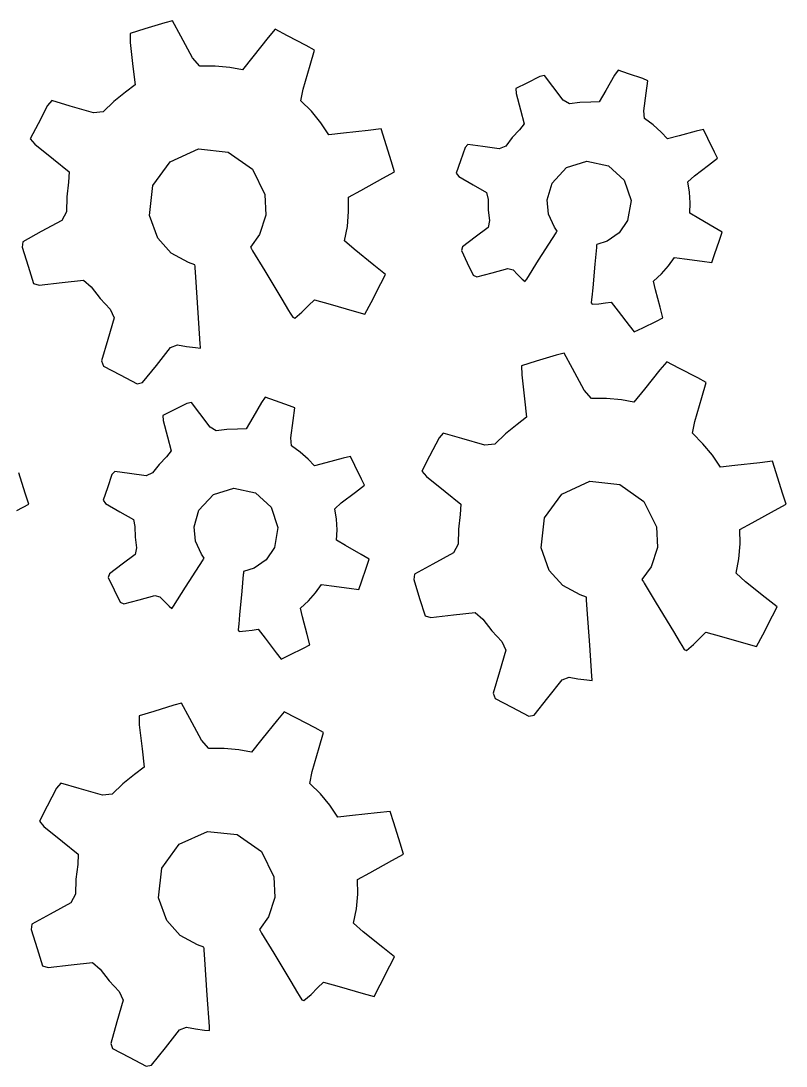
# Model space of a CAD drawing. Header units: metres. Extents: x 1466 to 1806, y 1326 to 1675.
# Drawn here: x 1722 to 1806.2, y 1327.9 to 1442.7 of the extents above; entities that cross this region are included whole.
import ezdxf

# ---------------------------------------------------------------- set-up
doc = ezdxf.new("R2010")
doc.units = ezdxf.units.M

msp = doc.modelspace()

# ---------------------------------------------------------------- linework, layer by layer
at = {"layer": 'COMPONENT0'}
for p, q in [((1737.85, 1442.51), (1735.65, 1441.82)), ((1738.7, 1442.7), (1737.85, 1442.51)), ((1739.62, 1441.02), (1738.7, 1442.7)), ((1735.65, 1441.82), (1734.04, 1441.31)), ((1734.04, 1441.31), (1734.07, 1440.35)), ((1740.92, 1438.65), (1739.62, 1441.02)), ((1749.99, 1441.78), (1749.24, 1440.88)), ((1751.33, 1441.08), (1749.99, 1441.78)), ((1753.4, 1440), (1751.33, 1441.08)), ((1734.07, 1440.35), (1734.36, 1437.69)), ((1749.24, 1440.88), (1747.53, 1438.75)), ((1754.33, 1439.49), (1753.4, 1440)), ((1747.53, 1438.75), (1746.39, 1437.33)), ((1753.85, 1437.85), (1754.33, 1439.49)), ((1734.36, 1437.69), (1734.59, 1435.68)), ((1741.72, 1437.75), (1740.92, 1438.65)), ((1743.38, 1437.75), (1741.72, 1437.75)), ((1745.01, 1437.58), (1743.38, 1437.75)), ((1746.39, 1437.33), (1745.01, 1437.58)), ((1753.08, 1435.22), (1753.85, 1437.85)), ((1779.09, 1436.59), (1777.64, 1435.88)), ((1779.59, 1436.71), (1779.09, 1436.59)), ((1780.51, 1435.5), (1779.59, 1436.71)), ((1787.29, 1436.73), (1786.33, 1435.07)), ((1787.69, 1437.29), (1787.29, 1436.73)), ((1788.83, 1436.9), (1787.69, 1437.29)), ((1790.39, 1436.36), (1788.83, 1436.9)), ((1734.59, 1435.68), (1733.55, 1434.88)), ((1777.64, 1435.88), (1776.45, 1435.29)), ((1776.45, 1435.29), (1776.49, 1434.74)), ((1781.66, 1433.99), (1780.51, 1435.5)), ((1790.97, 1436.11), (1790.39, 1436.36)), ((1790.78, 1434.75), (1790.97, 1436.11)), ((1733.55, 1434.88), (1732.26, 1433.86)), ((1752.81, 1433.91), (1753.08, 1435.22)), ((1776.49, 1434.74), (1776.97, 1432.92)), ((1786.33, 1435.07), (1785.6, 1433.81)), ((1790.52, 1432.83), (1790.78, 1434.75)), ((1724.97, 1433.4), (1723.93, 1431.4)), ((1725.43, 1433.95), (1724.97, 1433.4)), ((1727.47, 1433.35), (1725.43, 1433.95)), ((1730.01, 1432.61), (1727.47, 1433.35)), ((1732.26, 1433.86), (1731.1, 1432.71)), ((1753.97, 1432.77), (1752.81, 1433.91)), ((1782.33, 1433.58), (1781.66, 1433.99)), ((1783.49, 1433.75), (1782.33, 1433.58)), ((1784.67, 1433.79), (1783.49, 1433.75)), ((1785.6, 1433.81), (1784.67, 1433.79)), ((1731.1, 1432.71), (1730.01, 1432.61)), ((1755.02, 1431.51), (1753.97, 1432.77)), ((1776.97, 1432.92), (1777.37, 1431.4)), ((1790.6, 1431.97), (1790.52, 1432.83)), ((1791.55, 1431.27), (1790.6, 1431.97)), ((1723.93, 1431.4), (1723.08, 1429.76)), ((1755.9, 1430.2), (1755.02, 1431.51)), ((1761.63, 1430.83), (1760.23, 1430.67)), ((1762.03, 1429.58), (1761.63, 1430.83)), ((1776.85, 1430.75), (1776.05, 1429.9)), ((1777.37, 1431.4), (1776.85, 1430.75)), ((1792.42, 1430.47), (1791.55, 1431.27)), ((1797.08, 1430.77), (1796.26, 1430.58)), ((1797.55, 1429.8), (1797.08, 1430.77)), ((1723.08, 1429.76), (1723.58, 1429.16)), ((1757.49, 1430.37), (1755.9, 1430.2)), ((1760.23, 1430.67), (1757.49, 1430.37)), ((1762.73, 1427.33), (1762.03, 1429.58)), ((1776.05, 1429.9), (1775.33, 1428.96)), ((1793.11, 1429.74), (1792.42, 1430.47)), ((1794.38, 1430.08), (1793.11, 1429.74)), ((1796.26, 1430.58), (1794.38, 1430.08)), ((1798.29, 1428.3), (1797.55, 1429.8)), ((1723.58, 1429.16), (1725.62, 1427.53)), ((1738.46, 1427.24), (1741.55, 1428.64)), ((1741.55, 1428.64), (1744.83, 1428.3)), ((1770.86, 1428.81), (1770.36, 1427.33)), ((1771.18, 1429.12), (1770.86, 1428.81)), ((1772.8, 1428.9), (1771.18, 1429.12)), ((1774.63, 1428.65), (1772.8, 1428.9)), ((1775.33, 1428.96), (1774.63, 1428.65)), ((1725.62, 1427.53), (1727.35, 1426.14)), ((1736.55, 1424.61), (1738.46, 1427.24)), ((1744.83, 1428.3), (1747.49, 1426.43)), ((1763.11, 1426.13), (1762.73, 1427.33)), ((1770.36, 1427.33), (1769.9, 1425.99)), ((1782.03, 1426.59), (1784.25, 1427.3)), ((1784.25, 1427.3), (1786.63, 1426.79)), ((1797.63, 1426.87), (1798.61, 1427.61)), ((1798.61, 1427.61), (1798.29, 1428.3)), ((1727.35, 1426.14), (1727.29, 1424.98)), ((1747.49, 1426.43), (1748.87, 1423.63)), ((1761.81, 1425.42), (1763.11, 1426.13)), ((1780.42, 1424.87), (1782.03, 1426.59)), ((1786.63, 1426.79), (1788.37, 1425.2)), ((1796.07, 1425.68), (1797.63, 1426.87)), ((1727.29, 1424.98), (1727.09, 1423.36)), ((1759.39, 1424.09), (1761.81, 1425.42)), ((1769.9, 1425.99), (1770.18, 1425.61)), ((1770.18, 1425.61), (1771.74, 1424.7)), ((1788.37, 1425.2), (1789.11, 1422.99)), ((1795.36, 1425.04), (1796.07, 1425.68)), ((1795.54, 1423.89), (1795.36, 1425.04)), ((1736.18, 1421.34), (1736.55, 1424.61)), ((1758.04, 1423.35), (1759.39, 1424.09)), ((1771.74, 1424.7), (1773.22, 1423.85)), ((1773.22, 1423.85), (1773.39, 1423.08)), ((1779.89, 1423.05), (1780.42, 1424.87)), ((1795.61, 1422.71), (1795.54, 1423.89)), ((1727.09, 1423.36), (1727.06, 1421.72)), ((1748.87, 1423.63), (1748.95, 1421.36)), ((1758.07, 1421.75), (1758.04, 1423.35)), ((1773.39, 1423.08), (1773.41, 1421.91)), ((1780.03, 1421.47), (1779.89, 1423.05)), ((1789.11, 1422.99), (1788.71, 1420.79)), ((1795.56, 1421.58), (1795.61, 1422.71)), ((1727.06, 1421.72), (1726.54, 1420.79)), ((1757.93, 1420.13), (1758.07, 1421.75)), ((1773.41, 1421.91), (1773.55, 1420.76)), ((1796.55, 1421.01), (1795.56, 1421.58)), ((1726.54, 1420.79), (1724.28, 1419.56)), ((1737.08, 1418.85), (1736.18, 1421.34)), ((1748.95, 1421.36), (1748.27, 1419.25)), ((1773.55, 1420.76), (1773.4, 1420.02)), ((1780.7, 1420.05), (1780.03, 1421.47)), ((1788.71, 1420.79), (1787.8, 1419.44)), ((1798.26, 1420.02), (1796.55, 1421.01)), ((1724.28, 1419.56), (1722.27, 1418.45)), ((1748.27, 1419.25), (1747.27, 1417.84)), ((1757.62, 1418.54), (1757.93, 1420.13)), ((1773.4, 1420.02), (1771.98, 1418.94)), ((1780.47, 1418.8), (1780.88, 1419.43)), ((1780.99, 1419.62), (1780.7, 1420.05)), ((1780.88, 1419.43), (1780.93, 1419.52)), ((1780.93, 1419.52), (1780.99, 1419.62)), ((1787.8, 1419.44), (1786.5, 1418.52)), ((1799.13, 1419.51), (1798.26, 1420.02)), ((1798.83, 1418.62), (1799.13, 1419.51)), ((1722.27, 1418.45), (1722.18, 1417.84)), ((1738.56, 1417.2), (1737.08, 1418.85)), ((1758.66, 1417.61), (1757.62, 1418.54)), ((1771.98, 1418.94), (1770.59, 1417.88)), ((1778.95, 1416.42), (1780.47, 1418.8)), ((1785.33, 1418.13), (1785.32, 1418.05)), ((1786.5, 1418.52), (1785.33, 1418.13)), ((1798.28, 1417.03), (1798.83, 1418.62)), ((1722.18, 1417.84), (1722.83, 1415.77)), ((1740.48, 1416.16), (1738.56, 1417.2)), ((1747.27, 1417.84), (1747.34, 1417.74)), ((1747.34, 1417.74), (1747.42, 1417.6)), ((1747.42, 1417.6), (1747.5, 1417.46)), ((1747.5, 1417.46), (1748.84, 1415.24)), ((1760.82, 1415.88), (1758.66, 1417.61)), ((1770.59, 1417.88), (1770.46, 1417.47)), ((1770.46, 1417.47), (1771.11, 1416.13)), ((1785.3, 1417.82), (1785.13, 1415.97)), ((1785.31, 1417.93), (1785.3, 1417.82)), ((1785.32, 1418.05), (1785.31, 1417.93)), ((1797.99, 1416.17), (1798.28, 1417.03)), ((1722.83, 1415.77), (1723.43, 1413.87)), ((1741.17, 1415.92), (1740.48, 1416.16)), ((1741.18, 1415.75), (1741.17, 1415.92)), ((1762.12, 1414.84), (1760.82, 1415.88)), ((1771.11, 1416.13), (1771.77, 1414.78)), ((1777.64, 1414.35), (1778.95, 1416.42)), ((1785.13, 1415.97), (1784.89, 1413.37)), ((1792.45, 1414.91), (1793.22, 1415.79)), ((1793.22, 1415.79), (1793.88, 1416.73)), ((1793.88, 1416.73), (1794.98, 1416.58)), ((1794.98, 1416.58), (1796.94, 1416.31)), ((1796.94, 1416.31), (1797.99, 1416.17)), ((1741.19, 1415.61), (1741.18, 1415.75)), ((1741.26, 1414.56), (1741.19, 1415.61)), ((1748.84, 1415.24), (1750.72, 1412.12)), ((1761.62, 1413.86), (1762.12, 1414.84)), ((1771.77, 1414.78), (1772.17, 1414.6)), ((1772.17, 1414.6), (1773.84, 1415.04)), ((1773.84, 1415.04), (1775.58, 1415.51)), ((1775.58, 1415.51), (1776.14, 1415.36)), ((1776.14, 1415.36), (1776.63, 1414.84)), ((1776.63, 1414.84), (1777.15, 1414.34)), ((1791.59, 1414.13), (1792.45, 1414.91)), ((1723.43, 1413.87), (1724.05, 1413.68)), ((1724.05, 1413.68), (1726.57, 1413.96)), ((1726.57, 1413.96), (1728.93, 1414.22)), ((1728.93, 1414.22), (1729.76, 1413.5)), ((1729.76, 1413.5), (1730.76, 1412.2)), ((1741.53, 1410.63), (1741.26, 1414.56)), ((1760.54, 1411.77), (1761.62, 1413.86)), ((1777.15, 1414.34), (1777.46, 1414.08)), ((1777.46, 1414.08), (1777.48, 1414.11)), ((1777.48, 1414.11), (1777.64, 1414.35)), ((1791.8, 1413.15), (1791.59, 1414.13)), ((1784.79, 1412.35), (1784.77, 1412.09)), ((1784.89, 1413.37), (1784.79, 1412.35)), ((1792.31, 1411.24), (1791.8, 1413.15)), ((1730.76, 1412.2), (1731.87, 1411.03)), ((1750.72, 1412.12), (1751.46, 1410.9)), ((1752.93, 1410.72), (1753.67, 1411.43)), ((1753.67, 1411.43), (1754.3, 1412.08)), ((1754.3, 1412.08), (1756.02, 1411.58)), ((1756.02, 1411.58), (1758.67, 1410.81)), ((1759.86, 1410.48), (1760.54, 1411.77)), ((1784.77, 1412.09), (1784.73, 1411.72)), ((1784.73, 1411.72), (1784.83, 1411.57)), ((1784.83, 1411.57), (1785.57, 1411.62)), ((1785.57, 1411.62), (1786.29, 1411.72)), ((1786.29, 1411.72), (1786.93, 1411.82)), ((1786.93, 1411.82), (1787.71, 1410.8)), ((1792.61, 1410.08), (1792.31, 1411.24)), ((1732.31, 1410.07), (1731.61, 1407.69)), ((1731.87, 1411.03), (1732.31, 1410.07)), ((1741.76, 1407.22), (1741.53, 1410.63)), ((1751.46, 1410.9), (1751.65, 1410.59)), ((1751.65, 1410.59), (1751.92, 1410.15)), ((1751.92, 1410.15), (1752.15, 1410.06)), ((1752.15, 1410.06), (1752.93, 1410.72)), ((1758.67, 1410.81), (1759.86, 1410.48)), ((1787.71, 1410.8), (1788.91, 1409.23)), ((1791.91, 1409.73), (1792.61, 1410.08)), ((1788.91, 1409.23), (1789.45, 1408.53)), ((1789.45, 1408.53), (1790.4, 1408.99)), ((1790.4, 1408.99), (1791.91, 1409.73)), ((1731.61, 1407.69), (1730.92, 1405.35)), ((1736.93, 1404.85), (1738.5, 1406.82)), ((1738.5, 1406.82), (1739.25, 1407.11)), ((1739.25, 1407.11), (1740.23, 1406.93)), ((1740.23, 1406.93), (1741.22, 1406.81)), ((1741.22, 1406.81), (1741.8, 1406.77)), ((1741.79, 1406.85), (1741.76, 1407.22)), ((1741.79, 1406.82), (1741.79, 1406.85)), ((1741.8, 1406.77), (1741.79, 1406.82)), ((1780.89, 1406), (1778.69, 1405.31)), ((1781.74, 1406.19), (1780.89, 1406)), ((1782.66, 1404.51), (1781.74, 1406.19)), ((1730.92, 1405.35), (1731.12, 1404.77)), ((1731.12, 1404.77), (1732.96, 1403.82)), ((1735.42, 1402.97), (1736.93, 1404.85)), ((1778.69, 1405.31), (1777.08, 1404.8)), ((1777.08, 1404.8), (1777.11, 1403.84)), ((1783.96, 1402.14), (1782.66, 1404.51)), ((1792.28, 1404.37), (1790.57, 1402.24)), ((1793.03, 1405.26), (1792.28, 1404.37)), ((1794.37, 1404.57), (1793.03, 1405.26)), ((1796.44, 1403.49), (1794.37, 1404.57)), ((1732.96, 1403.82), (1734.83, 1402.85)), ((1777.11, 1403.84), (1777.4, 1401.18)), ((1797.37, 1402.98), (1796.44, 1403.49)), ((1734.83, 1402.85), (1735.42, 1402.97)), ((1784.76, 1401.24), (1783.96, 1402.14)), ((1790.57, 1402.24), (1789.43, 1400.82)), ((1796.89, 1401.34), (1797.37, 1402.98)), ((1748.88, 1401.36), (1748.48, 1400.8)), ((1750.02, 1400.97), (1748.88, 1401.36)), ((1751.58, 1400.43), (1750.02, 1400.97)), ((1777.4, 1401.18), (1777.63, 1399.17)), ((1786.42, 1401.24), (1784.76, 1401.24)), ((1788.05, 1401.07), (1786.42, 1401.24)), ((1789.43, 1400.82), (1788.05, 1401.07)), ((1796.12, 1398.71), (1796.89, 1401.34)), ((1738.83, 1399.95), (1737.64, 1399.37)), ((1740.28, 1400.66), (1738.83, 1399.95)), ((1740.78, 1400.78), (1740.28, 1400.66)), ((1741.7, 1399.57), (1740.78, 1400.78)), ((1748.48, 1400.8), (1747.52, 1399.14)), ((1752.15, 1400.19), (1751.58, 1400.43)), ((1751.97, 1398.82), (1752.15, 1400.19)), ((1737.64, 1399.37), (1737.68, 1398.81)), ((1737.68, 1398.81), (1738.16, 1397)), ((1742.85, 1398.06), (1741.7, 1399.57)), ((1747.52, 1399.14), (1746.79, 1397.88)), ((1751.71, 1396.9), (1751.97, 1398.82)), ((1777.63, 1399.17), (1776.59, 1398.37)), ((1795.85, 1397.4), (1796.12, 1398.71)), ((1743.52, 1397.66), (1742.85, 1398.06)), ((1744.68, 1397.82), (1743.52, 1397.66)), ((1745.86, 1397.87), (1744.68, 1397.82)), ((1746.79, 1397.88), (1745.86, 1397.87)), ((1768.47, 1397.43), (1768.01, 1396.89)), ((1770.51, 1396.84), (1768.47, 1397.43)), ((1776.59, 1398.37), (1775.3, 1397.35)), ((1797.01, 1396.26), (1795.85, 1397.4)), ((1738.16, 1397), (1738.56, 1395.47)), ((1751.79, 1396.04), (1751.71, 1396.9)), ((1768.01, 1396.89), (1766.97, 1394.89)), ((1773.05, 1396.1), (1770.51, 1396.84)), ((1775.3, 1397.35), (1774.14, 1396.2)), ((1798.06, 1395), (1797.01, 1396.26)), ((1738.56, 1395.47), (1738.04, 1394.82)), ((1752.74, 1395.34), (1751.79, 1396.04)), ((1753.61, 1394.55), (1752.74, 1395.34)), ((1774.14, 1396.2), (1773.05, 1396.1)), ((1737.24, 1393.97), (1736.52, 1393.04)), ((1738.04, 1394.82), (1737.24, 1393.97)), ((1754.3, 1393.81), (1753.61, 1394.55)), ((1755.57, 1394.15), (1754.3, 1393.81)), ((1757.45, 1394.65), (1755.57, 1394.15)), ((1758.27, 1394.85), (1757.45, 1394.65)), ((1758.74, 1393.87), (1758.27, 1394.85)), ((1766.97, 1394.89), (1766.12, 1393.25)), ((1798.94, 1393.68), (1798.06, 1395)), ((1803.27, 1394.16), (1800.53, 1393.86)), ((1804.67, 1394.32), (1803.27, 1394.16)), ((1805.07, 1393.07), (1804.67, 1394.32)), ((1722.52, 1390.82), (1721.81, 1393.07)), ((1732.05, 1392.88), (1731.55, 1391.41)), ((1732.37, 1393.19), (1732.05, 1392.88)), ((1733.99, 1392.97), (1732.37, 1393.19)), ((1735.82, 1392.73), (1733.99, 1392.97)), ((1736.52, 1393.04), (1735.82, 1392.73)), ((1759.48, 1392.37), (1758.74, 1393.87)), ((1766.12, 1393.25), (1766.62, 1392.65)), ((1800.53, 1393.86), (1798.94, 1393.68)), ((1805.77, 1390.82), (1805.07, 1393.07)), ((1758.82, 1390.94), (1759.8, 1391.69)), ((1759.8, 1391.69), (1759.48, 1392.37)), ((1766.62, 1392.65), (1768.66, 1391.02)), ((1781.5, 1390.73), (1784.59, 1392.13)), ((1784.59, 1392.13), (1787.87, 1391.79)), ((1787.87, 1391.79), (1790.53, 1389.92)), ((1722.9, 1389.62), (1722.52, 1390.82)), ((1731.55, 1391.41), (1731.09, 1390.06)), ((1741.61, 1388.94), (1743.22, 1390.67)), ((1743.22, 1390.67), (1745.44, 1391.37)), ((1745.44, 1391.37), (1747.82, 1390.86)), ((1747.82, 1390.86), (1749.56, 1389.27)), ((1757.26, 1389.75), (1758.82, 1390.94)), ((1768.66, 1391.02), (1770.39, 1389.63)), ((1779.59, 1388.1), (1781.5, 1390.73)), ((1806.15, 1389.62), (1805.77, 1390.82)), ((1721.6, 1388.91), (1722.9, 1389.62)), ((1731.09, 1390.06), (1731.36, 1389.68)), ((1731.36, 1389.68), (1732.93, 1388.77)), ((1756.55, 1389.11), (1757.26, 1389.75)), ((1770.39, 1389.63), (1770.33, 1388.47)), ((1790.53, 1389.92), (1791.91, 1387.12)), ((1804.86, 1388.91), (1806.15, 1389.62)), ((1732.93, 1388.77), (1734.41, 1387.92)), ((1741.08, 1387.12), (1741.61, 1388.94)), ((1749.56, 1389.27), (1750.3, 1387.06)), ((1756.73, 1387.96), (1756.55, 1389.11)), ((1770.33, 1388.47), (1770.13, 1386.85)), ((1802.43, 1387.58), (1804.86, 1388.91)), ((1734.41, 1387.92), (1734.58, 1387.15)), ((1734.58, 1387.15), (1734.6, 1385.98)), ((1741.22, 1385.54), (1741.08, 1387.12)), ((1750.3, 1387.06), (1749.9, 1384.86)), ((1756.8, 1386.79), (1756.73, 1387.96)), ((1779.22, 1384.83), (1779.59, 1388.1)), ((1791.91, 1387.12), (1792, 1384.84)), ((1801.08, 1386.84), (1802.43, 1387.58)), ((1734.6, 1385.98), (1734.74, 1384.83)), ((1756.75, 1385.66), (1756.8, 1386.79)), ((1770.13, 1386.85), (1770.11, 1385.21)), ((1801.11, 1385.24), (1801.08, 1386.84)), ((1734.74, 1384.83), (1734.59, 1384.09)), ((1741.89, 1384.12), (1741.22, 1385.54)), ((1749.9, 1384.86), (1748.99, 1383.51)), ((1757.74, 1385.08), (1756.75, 1385.66)), ((1759.45, 1384.09), (1757.74, 1385.08)), ((1770.11, 1385.21), (1769.58, 1384.28)), ((1780.12, 1382.34), (1779.22, 1384.83)), ((1792, 1384.84), (1791.31, 1382.74)), ((1800.97, 1383.61), (1801.11, 1385.24)), ((1734.59, 1384.09), (1733.17, 1383.02)), ((1742.18, 1383.69), (1741.89, 1384.12)), ((1742.12, 1383.59), (1742.18, 1383.69)), ((1760.32, 1383.58), (1759.45, 1384.09)), ((1769.58, 1384.28), (1767.32, 1383.04)), ((1800.66, 1382.03), (1800.97, 1383.61)), ((1733.17, 1383.02), (1731.78, 1381.96)), ((1740.14, 1380.49), (1741.66, 1382.87)), ((1741.66, 1382.87), (1742.07, 1383.51)), ((1742.07, 1383.51), (1742.12, 1383.59)), ((1747.69, 1382.59), (1746.52, 1382.2)), ((1748.99, 1383.51), (1747.69, 1382.59)), ((1759.47, 1381.1), (1760.02, 1382.69)), ((1760.02, 1382.69), (1760.32, 1383.58)), ((1767.32, 1383.04), (1765.31, 1381.94)), ((1791.31, 1382.74), (1790.31, 1381.33)), ((1731.78, 1381.96), (1731.65, 1381.54)), ((1731.65, 1381.54), (1732.3, 1380.21)), ((1746.49, 1381.89), (1746.32, 1380.04)), ((1746.5, 1382), (1746.49, 1381.89)), ((1746.51, 1382.12), (1746.5, 1382)), ((1746.52, 1382.2), (1746.51, 1382.12)), ((1765.31, 1381.94), (1765.22, 1381.33)), ((1765.22, 1381.33), (1765.87, 1379.26)), ((1781.6, 1380.69), (1780.12, 1382.34)), ((1790.31, 1381.33), (1790.38, 1381.23)), ((1801.7, 1381.1), (1800.66, 1382.03)), ((1732.3, 1380.21), (1732.96, 1378.85)), ((1738.83, 1378.42), (1740.14, 1380.49)), ((1754.41, 1379.86), (1755.07, 1380.8)), ((1755.07, 1380.8), (1756.17, 1380.65)), ((1756.17, 1380.65), (1758.13, 1380.39)), ((1758.13, 1380.39), (1759.18, 1380.25)), ((1759.18, 1380.25), (1759.47, 1381.1)), ((1783.52, 1379.64), (1781.6, 1380.69)), ((1790.38, 1381.23), (1790.46, 1381.09)), ((1790.46, 1381.09), (1790.54, 1380.95)), ((1790.54, 1380.95), (1791.88, 1378.73)), ((1803.86, 1379.37), (1801.7, 1381.1)), ((1733.36, 1378.67), (1735.03, 1379.12)), ((1735.03, 1379.12), (1736.77, 1379.58)), ((1736.77, 1379.58), (1737.33, 1379.43)), ((1737.33, 1379.43), (1737.82, 1378.91)), ((1746.32, 1380.04), (1746.08, 1377.44)), ((1753.64, 1378.99), (1754.41, 1379.86)), ((1765.87, 1379.26), (1766.47, 1377.36)), ((1784.21, 1379.4), (1783.52, 1379.64)), ((1784.22, 1379.24), (1784.21, 1379.4)), ((1784.23, 1379.1), (1784.22, 1379.24)), ((1784.3, 1378.05), (1784.23, 1379.1)), ((1805.16, 1378.33), (1803.86, 1379.37)), ((1732.96, 1378.85), (1733.36, 1378.67)), ((1737.82, 1378.91), (1738.34, 1378.42)), ((1738.34, 1378.42), (1738.65, 1378.15)), ((1738.65, 1378.15), (1738.67, 1378.18)), ((1738.67, 1378.18), (1738.83, 1378.42)), ((1752.78, 1378.2), (1753.64, 1378.99)), ((1752.99, 1377.23), (1752.78, 1378.2)), ((1784.57, 1374.12), (1784.3, 1378.05)), ((1791.88, 1378.73), (1793.76, 1375.61)), ((1804.66, 1377.34), (1805.16, 1378.33)), ((1746.08, 1377.44), (1745.98, 1376.42)), ((1753.5, 1375.31), (1752.99, 1377.23)), ((1766.47, 1377.36), (1767.09, 1377.17)), ((1767.09, 1377.17), (1769.61, 1377.45)), ((1769.61, 1377.45), (1771.97, 1377.71)), ((1771.97, 1377.71), (1772.8, 1376.99)), ((1772.8, 1376.99), (1773.8, 1375.69)), ((1803.58, 1375.26), (1804.66, 1377.34)), ((1745.96, 1376.16), (1745.92, 1375.79)), ((1745.92, 1375.79), (1746.02, 1375.64)), ((1745.98, 1376.42), (1745.96, 1376.16)), ((1746.02, 1375.64), (1746.76, 1375.69)), ((1746.76, 1375.69), (1747.48, 1375.79)), ((1747.48, 1375.79), (1748.12, 1375.89)), ((1748.12, 1375.89), (1748.9, 1374.88)), ((1773.8, 1375.69), (1774.91, 1374.52)), ((1793.76, 1375.61), (1794.5, 1374.39)), ((1796.71, 1374.92), (1797.34, 1375.57)), ((1797.34, 1375.57), (1799.06, 1375.07)), ((1748.9, 1374.88), (1750.1, 1373.3)), ((1753.8, 1374.16), (1753.5, 1375.31)), ((1774.91, 1374.52), (1775.35, 1373.56)), ((1795.98, 1374.21), (1796.71, 1374.92)), ((1799.06, 1375.07), (1801.71, 1374.3)), ((1802.9, 1373.96), (1803.58, 1375.26)), ((1750.1, 1373.3), (1750.64, 1372.6)), ((1751.59, 1373.06), (1753.1, 1373.8)), ((1753.1, 1373.8), (1753.8, 1374.16)), ((1775.35, 1373.56), (1774.65, 1371.18)), ((1784.81, 1370.71), (1784.57, 1374.12)), ((1794.5, 1374.39), (1794.69, 1374.08)), ((1794.69, 1374.08), (1794.96, 1373.64)), ((1794.96, 1373.64), (1795.19, 1373.55)), ((1795.19, 1373.55), (1795.98, 1374.21)), ((1801.71, 1374.3), (1802.9, 1373.96)), ((1750.64, 1372.6), (1751.59, 1373.06)), ((1774.65, 1371.18), (1773.96, 1368.84)), ((1779.97, 1368.34), (1781.54, 1370.3)), ((1781.54, 1370.3), (1782.29, 1370.6)), ((1782.29, 1370.6), (1783.27, 1370.42)), ((1783.27, 1370.42), (1784.26, 1370.3)), ((1784.26, 1370.3), (1784.84, 1370.26)), ((1784.83, 1370.33), (1784.81, 1370.71)), ((1784.83, 1370.31), (1784.83, 1370.33)), ((1784.84, 1370.26), (1784.83, 1370.31)), ((1773.96, 1368.84), (1774.16, 1368.26)), ((1738.85, 1367.55), (1736.65, 1366.85)), ((1739.69, 1367.74), (1738.85, 1367.55)), ((1740.62, 1366.05), (1739.69, 1367.74)), ((1774.16, 1368.26), (1776, 1367.3)), ((1778.46, 1366.45), (1779.97, 1368.34)), ((1736.65, 1366.85), (1735.03, 1366.35)), ((1750.98, 1366.81), (1750.23, 1365.91)), ((1752.32, 1366.11), (1750.98, 1366.81)), ((1776, 1367.3), (1777.87, 1366.34)), ((1777.87, 1366.34), (1778.46, 1366.45)), ((1735.03, 1366.35), (1735.06, 1365.39)), ((1735.06, 1365.39), (1735.36, 1362.73)), ((1741.91, 1363.68), (1740.62, 1366.05)), ((1750.23, 1365.91), (1748.52, 1363.79)), ((1754.4, 1365.03), (1752.32, 1366.11)), ((1755.32, 1364.53), (1754.4, 1365.03)), ((1754.84, 1362.89), (1755.32, 1364.53)), ((1742.71, 1362.78), (1741.91, 1363.68)), ((1748.52, 1363.79), (1747.39, 1362.37)), ((1735.36, 1362.73), (1735.58, 1360.71)), ((1744.37, 1362.79), (1742.71, 1362.78)), ((1746, 1362.61), (1744.37, 1362.79)), ((1747.39, 1362.37), (1746, 1362.61)), ((1754.07, 1360.26), (1754.84, 1362.89)), ((1735.58, 1360.71), (1734.54, 1359.92)), ((1734.54, 1359.92), (1733.26, 1358.89)), ((1753.8, 1358.94), (1754.07, 1360.26)), ((1725.97, 1358.43), (1724.93, 1356.44)), ((1726.43, 1358.98), (1725.97, 1358.43)), ((1728.46, 1358.39), (1726.43, 1358.98)), ((1731, 1357.64), (1728.46, 1358.39)), ((1733.26, 1358.89), (1732.09, 1357.75)), ((1754.97, 1357.81), (1753.8, 1358.94)), ((1732.09, 1357.75), (1731, 1357.64)), ((1756.01, 1356.54), (1754.97, 1357.81)), ((1724.93, 1356.44), (1724.07, 1354.8)), ((1756.89, 1355.23), (1756.01, 1356.54)), ((1758.48, 1355.41), (1756.89, 1355.23)), ((1761.22, 1355.71), (1758.48, 1355.41)), ((1762.62, 1355.86), (1761.22, 1355.71)), ((1763.02, 1354.61), (1762.62, 1355.86)), ((1724.07, 1354.8), (1724.57, 1354.2)), ((1724.57, 1354.2), (1726.61, 1352.56)), ((1763.73, 1352.37), (1763.02, 1354.61)), ((1739.45, 1352.28), (1742.55, 1353.67)), ((1742.55, 1353.67), (1745.83, 1353.34)), ((1745.83, 1353.34), (1748.49, 1351.47)), ((1726.61, 1352.56), (1728.34, 1351.18)), ((1737.54, 1349.64), (1739.45, 1352.28)), ((1748.49, 1351.47), (1749.86, 1348.67)), ((1764.1, 1351.17), (1763.73, 1352.37)), ((1728.34, 1351.18), (1728.29, 1350.02)), ((1760.38, 1349.13), (1762.81, 1350.46)), ((1762.81, 1350.46), (1764.1, 1351.17)), ((1728.29, 1350.02), (1728.09, 1348.4)), ((1737.17, 1346.37), (1737.54, 1349.64)), ((1728.09, 1348.4), (1728.06, 1346.76)), ((1749.86, 1348.67), (1749.95, 1346.39)), ((1759.03, 1348.39), (1760.38, 1349.13)), ((1759.06, 1346.78), (1759.03, 1348.39)), ((1727.53, 1345.83), (1725.27, 1344.59)), ((1728.06, 1346.76), (1727.53, 1345.83)), ((1738.07, 1343.89), (1737.17, 1346.37)), ((1749.95, 1346.39), (1749.26, 1344.28)), ((1758.92, 1345.16), (1759.06, 1346.78)), ((1725.27, 1344.59), (1723.26, 1343.49)), ((1758.61, 1343.58), (1758.92, 1345.16)), ((1723.26, 1343.49), (1723.17, 1342.88)), ((1739.55, 1342.24), (1738.07, 1343.89)), ((1749.26, 1344.28), (1748.27, 1342.88)), ((1759.65, 1342.65), (1758.61, 1343.58)), ((1723.17, 1342.88), (1723.82, 1340.8)), ((1748.27, 1342.88), (1748.33, 1342.78)), ((1748.33, 1342.78), (1748.41, 1342.64)), ((1748.41, 1342.64), (1748.49, 1342.5)), ((1748.49, 1342.5), (1749.83, 1340.28)), ((1761.81, 1340.92), (1759.65, 1342.65)), ((1741.47, 1341.19), (1739.55, 1342.24)), ((1742.16, 1340.95), (1741.47, 1341.19)), ((1723.82, 1340.8), (1724.42, 1338.91)), ((1742.17, 1340.79), (1742.16, 1340.95)), ((1742.18, 1340.65), (1742.17, 1340.79)), ((1742.26, 1339.6), (1742.18, 1340.65)), ((1749.83, 1340.28), (1751.72, 1337.16)), ((1763.11, 1339.87), (1761.81, 1340.92)), ((1724.42, 1338.91), (1725.05, 1338.72)), ((1725.05, 1338.72), (1727.56, 1339)), ((1727.56, 1339), (1729.92, 1339.26)), ((1729.92, 1339.26), (1730.76, 1338.53)), ((1742.52, 1335.67), (1742.26, 1339.6)), ((1761.53, 1336.81), (1762.61, 1338.89)), ((1762.61, 1338.89), (1763.11, 1339.87)), ((1730.76, 1338.53), (1731.75, 1337.24)), ((1731.75, 1337.24), (1732.86, 1336.07)), ((1751.72, 1337.16), (1752.45, 1335.94)), ((1754.66, 1336.47), (1755.29, 1337.12)), ((1755.29, 1337.12), (1757.01, 1336.62)), ((1757.01, 1336.62), (1759.66, 1335.85)), ((1760.86, 1335.51), (1761.53, 1336.81)), ((1732.86, 1336.07), (1733.3, 1335.11)), ((1742.76, 1332.25), (1742.52, 1335.67)), ((1752.45, 1335.94), (1752.64, 1335.63)), ((1752.64, 1335.63), (1752.91, 1335.18)), ((1753.14, 1335.1), (1753.93, 1335.76)), ((1753.93, 1335.76), (1754.66, 1336.47)), ((1759.66, 1335.85), (1760.86, 1335.51)), ((1733.3, 1335.11), (1732.6, 1332.73)), ((1752.91, 1335.18), (1753.14, 1335.1)), ((1732.6, 1332.73), (1731.92, 1330.38)), ((1739.49, 1331.85), (1740.24, 1332.15)), ((1740.24, 1332.15), (1741.22, 1331.96)), ((1741.22, 1331.96), (1742.21, 1331.84)), ((1742.78, 1331.88), (1742.76, 1332.25)), ((1737.92, 1329.89), (1739.49, 1331.85)), ((1742.21, 1331.84), (1742.79, 1331.81)), ((1742.78, 1331.85), (1742.78, 1331.88)), ((1742.79, 1331.81), (1742.78, 1331.85)), ((1731.92, 1330.38), (1732.12, 1329.81)), ((1732.12, 1329.81), (1733.95, 1328.85)), ((1736.41, 1328), (1737.92, 1329.89)), ((1733.95, 1328.85), (1735.82, 1327.88)), ((1735.82, 1327.88), (1736.41, 1328))]:
    msp.add_line(p, q, dxfattribs=at)

doc.saveas('drawing.dxf')
